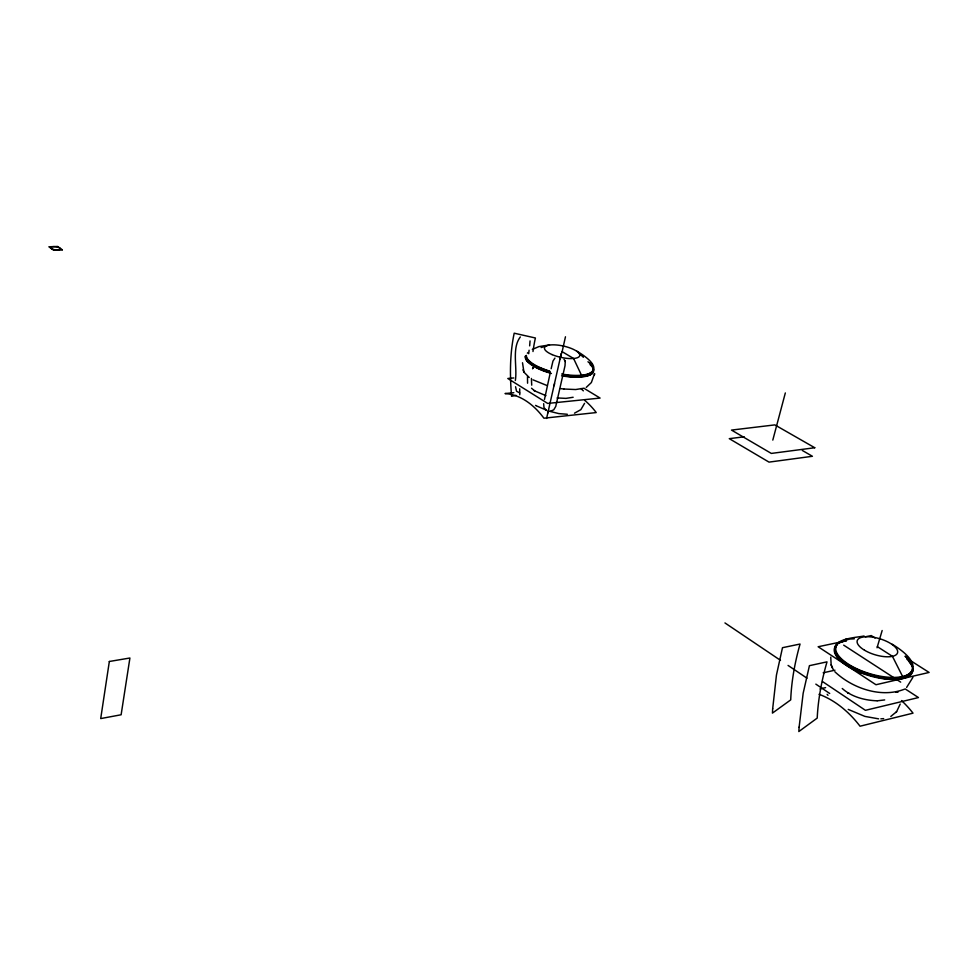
<?xml version="1.0" encoding="UTF-8"?>
<svg xmlns="http://www.w3.org/2000/svg" width="978" height="978" viewBox="0 0 978 978"><rect width="100%" height="100%" fill="white"/><g stroke="black" fill="none" stroke-linecap="round" stroke-linejoin="round"><path stroke-width="1.47" d="M522.509 362.765L523.939 372.129L529.232 377.496M586.238 387.398L591.36 382.545L594.587 373.51M830.75 657.13L831.153 664.857L833.366 669.796M594.514 374.77L594.563 373.963M528.707 353.755L529.098 350.246M543.646 403.682L543.988 407.618L546.531 410.515M529.66 345.87L530.039 340.919M519.697 388.804L519.77 394.806M544.465 399.464L550.125 373.388M551.152 368.73L552.961 361.078L554.917 358.107M546.58 418.462L561.299 353.449A178.375 2.298 -77.1 0 0 560.039 359.097M561.8 353.156L565.467 336.774M532.582 368.816L532.912 367.483M547.937 412.875L548.621 410.088M772.803 440.1L785.334 392.936M877.046 647.778L882.156 630.517M584.551 403.352L580.859 409.66L574.489 413.181M900.2 704.074L896.618 711.642L890.787 716.471M912.926 677.314L906.63 687.424M895.946 712.485L896.618 711.642M836.936 644.649C828.464 657.998 850.615 667.094 859.894 672.351C876.007 677.057 894.968 683.83 910.701 674.734L912.694 671.336L912.829 668.683M901.985 677.852L902.608 676.495L892.437 656.324L877.376 646.666M838.598 643.072L842.645 641.287M904.124 689.331C880.897 698.243 852.327 688.28 834.821 671.727M532.325 349.452L538.866 346.603L549.489 344.941M864.075 635.981C856.752 637.693 826.96 638.365 836.777 654.465C845.249 665.468 858.892 670.749 871.777 674.783C902.682 685.333 935.506 670.737 892.205 644.209M573.145 397.264L565.981 398.376L557.081 397.936M520.32 336.958C511.567 348.302 517.496 367.007 515.345 380.528M541.127 347.569L546.885 345.711M584.172 388.18L575.663 389.537L563.731 389.012M884.687 699.93L877.315 700.81M820.029 688.891L825.603 687.62M823.17 672.803L834.943 670.187M516.029 395.369L511.592 396.322C509.782 375.307 509.807 353.914 514.196 333.192L535.394 337.985A190.637 179.536 0.8 0 0 532.986 351.518M846.166 640.847L818.146 646.751L875.97 684.734L929.1 672.448L908.525 659.343M865.347 636.812L871.251 635.566L875.102 638.023M578.145 377.202L580.956 376.518L581.482 375.197L573.573 358.474L562.142 351.664M744.221 436.811L729.282 438.657L769.014 462.117L812.412 456.286L802.339 450.467M883.647 718.61L880.848 718.842M550.149 411.347L553.719 409.843L555.749 406.445L565.015 365.748L565.247 361.347M513.829 392.704L505.015 393.559A87.971 56.113 82.7 0 1 543.915 418.205L596.238 412.569A86.345 56.626 82.6 0 0 585.003 400.601M513.768 377.948L507.814 378.498L547.692 403.437L600.089 398.07L584.856 388.828M854.295 638.83L845.518 639.245M567.326 414.269L558.756 413.584L549.893 411.359M877.034 700.81C864.662 700.346 851.593 696.923 842.241 688.488M878.635 718.854L864.894 716.397L848.219 709.405M519.709 392.936L516.555 391.249L515.553 386.75M563.511 374.843C586.091 379.024 611.409 371.774 576.849 351.139M563.89 389.036L560.528 388.584M563.365 375.503C572.142 377.484 581.299 377.349 589.978 375.002C594.6 372.973 594.514 367.606 590.822 364.794M549.893 372.447C541.323 370.466 533.242 366.542 526.702 360.65L525.345 356.554M545.944 395.65L534.575 390.858M546.861 385.466L533.022 379.843M550.039 371.787C541.433 367.899 528.78 365.65 525.541 355.637M546.201 410.075L536.861 406.053M535.516 405.393L536.188 405.723M533.89 390.418L534.832 391.029L531.531 388.229M843.696 645.15L900.677 682.131M905.09 688.867L918.452 697.558L865.42 710.321L822.535 681.568M724.955 622.937L780.493 660.333M788.06 665.431L806.997 678.182M815.835 684.123L829.711 693.475M592.326 364.782L589.502 362.704M909.528 659.465L905.371 656.214M563.976 359.427L564.868 360.369M580.908 388.559L583.365 390.858M908.965 661.324L912.535 666.47M578.683 352.911L583.401 357.276M827.975 695.334L827.144 694.319M532.814 367.74L533.108 368.351M522.986 369.843L523.939 372.129M831.153 664.857L832.278 667.876M565.333 361.64L565.174 361.102M527.57 383.205L527.484 376.518M554.135 385.687A178.375 2.298 -77.1 0 1 554.575 383.669M531.726 385.173A190.637 179.536 0.8 0 1 531.445 378.449M819.026 694.294A102.042 72.054 72.8 0 1 860.041 726.214L913.024 713.158A99.915 72.323 72.2 0 0 901.484 700.541M587.949 361.762A34.12 11.1 12.5 0 1 561.665 373.999M549.746 371.139A34.12 11.1 12.5 0 1 526.396 355.381M527.362 353.18A34.12 11.1 12.5 0 1 528.022 352.532M590.015 364.549A34.939 11.394 12.5 0 1 561.555 375.772M551.396 373.474A34.939 11.394 12.5 0 1 525.296 356.408M912.877 669.527A40.783 16.394 16.8 0 1 866.606 674.857A40.783 16.394 16.8 0 1 836.826 644.612M839.246 642.974A40.783 16.394 16.8 0 1 846.227 640.798M906.802 659.086A40.783 16.394 16.8 0 1 912.401 666.91M905.115 656.348A39.768 15.954 16.8 0 1 897.816 677.241A39.768 15.954 16.8 0 1 844.931 661.764A39.768 15.954 16.8 0 1 848.012 639.636M772.681 708.732L772.449 713.096L790.725 699.869A208.827 111.37 -57.6 0 1 800.053 644.037L782.486 647.693L776.446 675.089L772.681 708.732M799.124 727.143L798.843 731.544L817.217 718.084A211.114 110.477 -57.6 0 1 827.009 661.849L809.429 665.676L803.158 693.28L799.124 727.143M109.34 661.483L100.71 718.573L121.125 714.771L129.915 658.011L109.34 661.483M895.652 692.216L898.11 691.739L895.652 692.216M814.76 447.741L771.324 453.425L731.495 430.088L774.845 424.892L814.76 447.741M62.311 249.842L53.582 250.185L48.9 246.798L57.616 246.456L62.311 249.842M848.892 693.39L847.902 692.827L848.892 693.39M552.118 354.611A18.044 5.795 12.5 0 0 579.746 355.65A18.044 5.795 12.5 0 0 554.538 344.855A18.044 5.795 12.5 0 0 552.118 354.611M52.739 249.231A5 1.553 8.3 0 0 60.538 249.121A5 1.553 8.3 0 0 53.533 246.627A5 1.553 8.3 0 0 52.739 249.231M864.54 650.236A21.051 8.35 16.8 0 0 897.425 653.157A21.051 8.35 16.8 0 0 870.212 636.849A21.051 8.35 16.8 0 0 864.54 650.236"/></g></svg>
